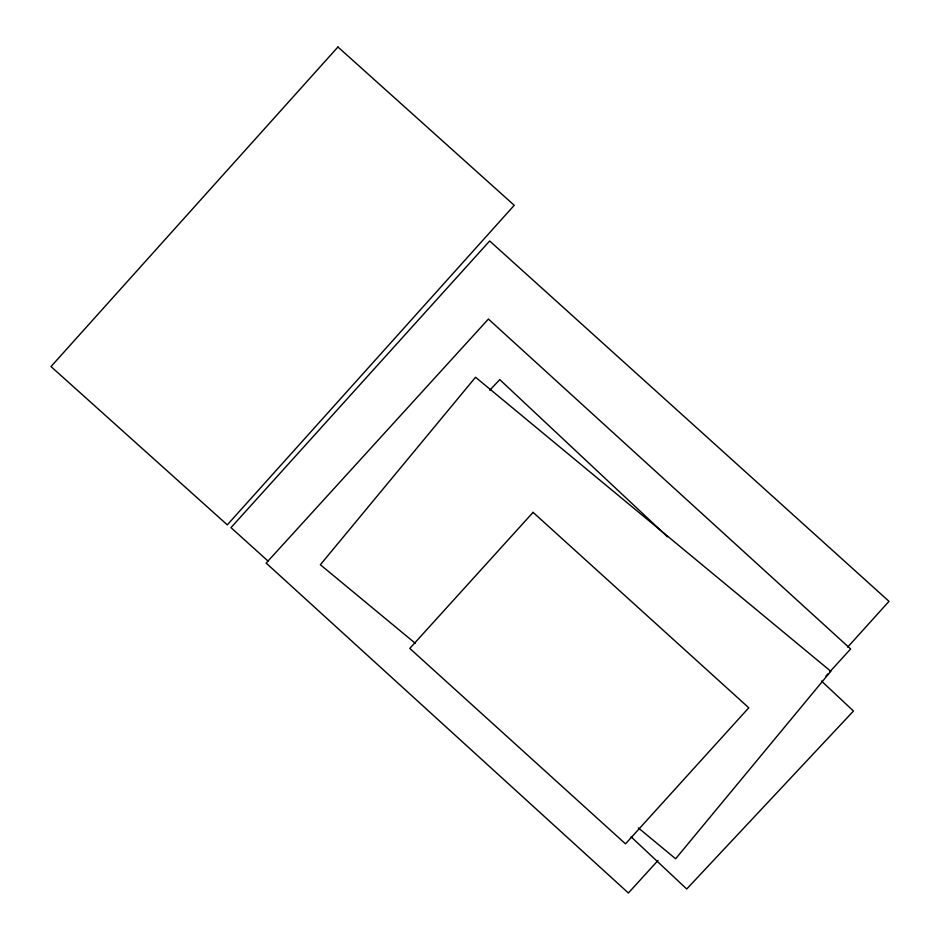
<?xml version="1.0" encoding="UTF-8"?>
<svg xmlns="http://www.w3.org/2000/svg" width="940" height="940" viewBox="0 0 940 940"><rect width="100%" height="100%" fill="white"/><g stroke="black" fill="none" stroke-linecap="round" stroke-linejoin="round"><path stroke-width="1.41" d="M847.692 647.12L889.005 601.341L489.658 240.981L230.982 527.634L267.982 561.015M658.012 860.464L628.378 893L266.149 563.095L488.401 319.06L850.641 648.964L829.891 671.736M825.943 676.083L827.917 673.909M489.775 390.264L499.751 379.607L667.529 536.811M415.41 643.395L320.364 564.74L475.546 377.245L830.807 671.277L675.625 858.772L638.295 827.87M821.419 680.995L853.473 711.028L686.729 888.993L631.163 836.917M337.942 47L50.995 366.565L227.292 524.861L514.239 205.296L337.942 47M533.074 512.359L409.793 648.424L625.5 843.85L748.78 707.785L533.074 512.359"/></g></svg>
